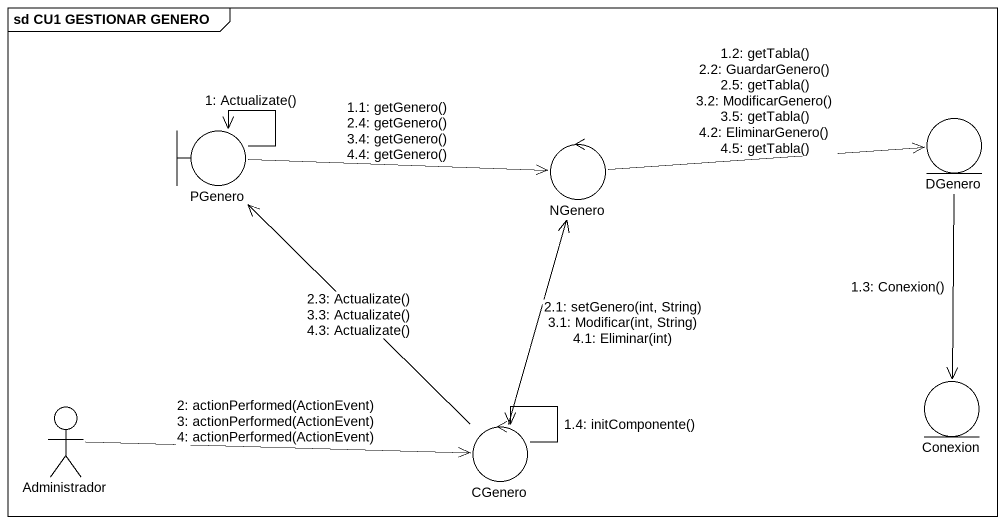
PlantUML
@startuml
mainframe sd CU1 GESTIONAR GENERO
boundary PGenero
control NGenero
entity DGenero
entity Conexion
actor Administrador
control CGenero
PGenero --> PGenero : 1: Actualizate()
PGenero -right-> NGenero : 1.1: getGenero()\n2.4: getGenero()\n3.4: getGenero()\n4.4: getGenero()
NGenero -right-> DGenero : 1.2: getTabla()\n2.2: GuardarGenero()\n2.5: getTabla()\n3.2: ModificarGenero()\n3.5: getTabla()\n4.2: EliminarGenero()\n4.5: getTabla()
DGenero --> Conexion : 1.3: Conexion()
CGenero --> CGenero : 1.4: initComponente()
Administrador -right-> CGenero : 2: actionPerformed(ActionEvent)\n3: actionPerformed(ActionEvent)\n4: actionPerformed(ActionEvent)
CGenero -up-> NGenero : 2.1: setGenero(int, String)\n3.1: Modificar(int, String)\n4.1: Eliminar(int)
CGenero -up-> PGenero : 2.3: Actualizate()\n3.3: Actualizate()\n4.3: Actualizate()
@enduml
